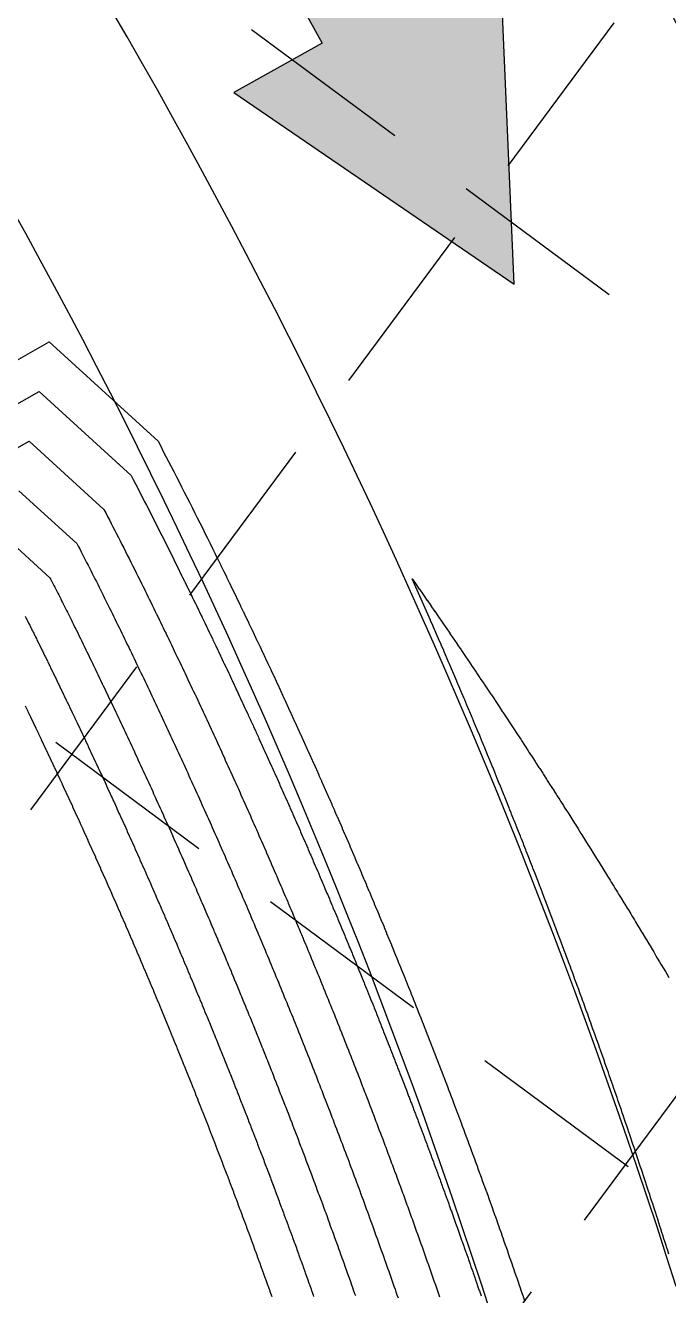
# Model space of a CAD drawing. Header units: feet. Extents: x 2260 to 6199, y 3666 to 7344.
# Drawn here: x 4975.1 to 5023.9, y 4192.9 to 4289.2 of the extents above; entities that cross this region are included whole.
import ezdxf

# ---------------------------------------------------------------- set-up
doc = ezdxf.new("R2010")
doc.units = ezdxf.units.FT
doc.header["$LTSCALE"] = 40
doc.header["$MEASUREMENT"] = 0
doc.linetypes.add('HIDDEN', pattern=[0.375, 0.25, -0.125])
doc.layers.get('0').update_dxf_attribs({"linetype": 'CONTINUOUS'})
for name, color, linetype in [('BOUNDARY-LINE', 1, 'CONTINUOUS'), ('CONTROL', 8, 'CONTINUOUS'), ('EOP-PROP', 4, 'CONTINUOUS'), ('GRID', 254, 'HIDDEN'), ('PC', 43, 'CONTINUOUS'), ('POND', 5, 'CONTINUOUS'), ('ST-ROW', 2, 'CONTINUOUS')]:
    doc.layers.add(name, color=color, linetype=linetype)

# ---------------------------------------------------------------- blocks, each defined once
blk = doc.blocks.new('arrow')
blk.add_lwpolyline([(-67.007, -25.358), (-59.327, -25.419), (-59.571, -56.138), (-51.891, -56.199), (-51.647, -25.48), (-43.968, -25.541), (-55.304, -2.411), (-67.007, -25.358)], close=True)
at = {"color": 254}
for points in [[(-43.968, -25.541), (-67.007, -25.358), (-55.304, -2.411), (-67.007, -25.358)], [(-59.571, -56.138), (-51.891, -56.199), (-59.327, -25.419), (-51.647, -25.48)]]:
    blk.add_solid(points, dxfattribs=at)

msp = doc.modelspace()

# ---------------------------------------------------------------- hatches: boundary and pattern name
at = {"layer": 'POND'}
h = msp.add_hatch(dxfattribs=at)
h.set_pattern_fill('ANSI31', color=256, scale=60, style=0)
edge = h.paths.add_edge_path()
edge.add_line((4863.353, 6262.326), (4832.613, 6283.584))
edge.add_line((4832.613, 6283.584), (4828.951, 6094.848))
edge.add_line((4828.951, 6094.848), (4828.265, 6021.936))
edge.add_line((4828.265, 6021.936), (4847.632, 5898.393))
edge.add_line((4847.632, 5898.393), (4848.09, 5787.699))
edge.add_line((4848.09, 5787.699), (4853.68, 5749.385))
edge.add_line((4853.68, 5749.385), (4869.801, 5688.769))
edge.add_line((4869.801, 5688.769), (4874.377, 5637.74))
edge.add_line((4874.377, 5637.74), (4884.838, 5598.232))
edge.add_line((4884.838, 5598.232), (4879.893, 5563.291))
edge.add_line((4879.893, 5563.291), (4875.071, 5535.802))
edge.add_line((4875.071, 5535.802), (4886.827, 5492.93))
edge.add_line((4886.827, 5492.93), (4883.048, 5458.457))
edge.add_line((4883.048, 5458.457), (4889.304, 5416.552))
edge.add_line((4889.304, 5416.552), (4906.429, 5313.795))
edge.add_line((4906.429, 5313.795), (4892.003, 5244.123))
edge.add_line((4892.003, 5244.123), (4898.159, 5209.036))
edge.add_line((4898.159, 5209.036), (4893.387, 5196.187))
edge.add_line((4893.387, 5196.187), (4908.411, 5098.29))
edge.add_line((4908.411, 5098.29), (4924.305, 5022.584))
edge.add_line((4924.305, 5022.584), (4923.267, 4983.396))
edge.add_line((4923.267, 4983.396), (4937.517, 4964.849))
edge.add_line((4937.517, 4964.849), (4969.271, 4921.35))
edge.add_line((4969.271, 4921.35), (4967.618, 4860.729))
edge.add_line((4967.618, 4860.729), (4960.155, 4836.434))
edge.add_line((4960.155, 4836.434), (4955.165, 4822.588))
edge.add_line((4955.165, 4822.588), (4971.989, 4795.467))
edge.add_line((4971.989, 4795.467), (4979.836, 4773.672))
edge.add_line((4979.836, 4773.672), (4989.694, 4738.399))
edge.add_line((4989.694, 4738.399), (4988.655, 4699.211))
edge.add_line((4988.655, 4699.211), (4985.504, 4689.558))
edge.add_line((4985.504, 4689.558), (4978.631, 4658.686))
edge.add_line((4978.631, 4658.686), (4976.821, 4640.048))
edge.add_line((4976.821, 4640.048), (4998.817, 4615.764))
edge.add_line((4998.817, 4615.764), (5014.409, 4588.232))
edge.add_line((5014.409, 4588.232), (5041.935, 4510.338))
edge.add_line((5041.935, 4510.338), (5037.43, 4487.518))
edge.add_line((5037.43, 4487.518), (5039.129, 4428.436))
edge.add_line((5039.129, 4428.436), (5050.174, 4396.851))
edge.add_line((5050.174, 4396.851), (5077.994, 4337.697))
edge.add_line((5077.994, 4337.697), (5172.268, 4069.55))
edge.add_line((5172.268, 4069.55), (5191.801, 4095.126))
edge.add_line((5191.801, 4095.126), (5125.439, 4396.171))
edge.add_line((5125.439, 4396.171), (5117.339, 4487.528))
edge.add_line((5117.339, 4487.528), (5073.413, 4643.969))
edge.add_line((5073.413, 4643.969), (5064.898, 4695.709))
edge.add_line((5064.898, 4695.709), (5032.387, 4796.886))
edge.add_line((5032.387, 4796.886), (5027.788, 4859.492))
edge.add_line((5027.788, 4859.492), (5015.99, 4975.615))
edge.add_line((5015.99, 4975.615), (4999.412, 5007.169))
edge.add_line((4999.412, 5007.169), (4995.839, 5066.284))
edge.add_line((4995.839, 5066.284), (4938.691, 5327.031))
edge.add_line((4938.691, 5327.031), (4957.398, 5595.005))
edge.add_line((4957.398, 5595.005), (4940.454, 5946.721))
edge.add_line((4940.454, 5946.721), (4931.046, 6032.46))
edge.add_line((4931.046, 6032.46), (4906.393, 6095.713))
edge.add_line((4906.393, 6095.713), (4865.821, 6172.045))
edge.add_line((4865.821, 6172.045), (4864.54, 6247.036))

# ---------------------------------------------------------------- linework, layer by layer
at = {"layer": 'BOUNDARY-LINE', "color": 7}
msp.add_arc((4565.366, 4048.387), 532.5, 21.23304, 33.99329, dxfattribs=at)
at = {"layer": 'EOP-PROP', "color": 7}
for radius, start in [(518.5, 20.23119), (481.5, 17.55174)]:
    msp.add_arc((4565.366, 4048.387), radius, start, 53.37652, dxfattribs=at)
at = {"layer": 'GRID', "linetype": 'HIDDEN', "ltscale": 1.35}
for p, q in [((2617.185, 6049.511), (5219.618, 4120.339)), ((2586.069, 6007.536), (5188.502, 4078.364)), ((5912.098, 5493.185), (4822.913, 4023.884)), ((5954.073, 5462.069), (4864.887, 3992.768))]:
    msp.add_line(p, q, dxfattribs=at)
at = {"layer": 'PC', "color": 43, "flags": 128}
for points, elevation in [([(4970.703, 4261.654), (4976.925, 4265.189), (4985.178, 4257.658), (4985.377, 4257.275), (4985.576, 4256.892), (4985.775, 4256.508), (4985.974, 4256.124), (4986.173, 4255.739), (4986.371, 4255.354), (4986.569, 4254.968), (4986.766, 4254.581), (4986.964, 4254.195), (4987.161, 4253.807), (4987.358, 4253.42), (4987.555, 4253.032), (4987.751, 4252.643), (4987.947, 4252.254), (4988.143, 4251.864), (4988.338, 4251.474), (4988.534, 4251.083), (4988.729, 4250.692), (4988.923, 4250.301), (4989.118, 4249.909), (4989.312, 4249.516), (4989.506, 4249.123), (4989.516, 4249.104), (4989.709, 4248.71), (4989.731, 4248.667), (4989.924, 4248.273), (4989.946, 4248.229), (4990.139, 4247.835), (4990.16, 4247.791), (4990.353, 4247.397), (4990.374, 4247.353), (4990.566, 4246.959), (4990.587, 4246.915), (4990.779, 4246.52), (4990.8, 4246.477), (4990.992, 4246.081), (4991.013, 4246.038), (4991.204, 4245.642), (4991.218, 4245.613), (4991.225, 4245.599), (4991.416, 4245.203), (4991.437, 4245.16), (4991.627, 4244.764), (4991.648, 4244.721), (4991.838, 4244.324), (4991.858, 4244.282), (4992.048, 4243.884), (4992.069, 4243.842), (4992.258, 4243.444), (4992.279, 4243.402), (4992.468, 4243.004), (4992.488, 4242.962), (4992.677, 4242.563), (4992.697, 4242.521), (4992.886, 4242.122), (4992.905, 4242.081), (4993.094, 4241.681), (4993.113, 4241.64), (4993.301, 4241.24), (4993.321, 4241.199), (4993.509, 4240.799), (4993.528, 4240.757), (4993.715, 4240.357), (4993.735, 4240.316), (4993.922, 4239.915), (4993.941, 4239.874), (4994.127, 4239.473), (4994.146, 4239.432), (4994.333, 4239.031), (4994.352, 4238.99), (4994.538, 4238.588), (4994.557, 4238.547), (4994.742, 4238.145), (4994.761, 4238.105), (4994.946, 4237.702), (4994.965, 4237.662), (4995.15, 4237.259), (4995.168, 4237.219), (4995.353, 4236.816), (4995.371, 4236.776), (4995.556, 4236.372), (4995.574, 4236.332), (4995.758, 4235.928), (4995.776, 4235.888), (4995.959, 4235.484), (4995.978, 4235.444), (4996.161, 4235.04), (4996.179, 4235), (4996.362, 4234.595), (4996.379, 4234.556), (4996.562, 4234.15), (4996.58, 4234.111), (4996.762, 4233.705), (4996.779, 4233.666), (4996.961, 4233.26), (4996.979, 4233.221), (4997.16, 4232.815), (4997.178, 4232.776), (4997.359, 4232.369), (4997.376, 4232.331), (4997.557, 4231.923), (4997.574, 4231.885), (4997.754, 4231.477), (4997.771, 4231.439), (4997.952, 4231.031), (4997.968, 4230.993), (4998.148, 4230.585), (4998.165, 4230.547), (4998.344, 4230.138), (4998.361, 4230.1), (4998.54, 4229.691), (4998.557, 4229.654), (4998.736, 4229.244), (4998.752, 4229.207), (4998.93, 4228.797), (4998.947, 4228.759), (4999.125, 4228.349), (4999.141, 4228.312), (4999.319, 4227.902), (4999.335, 4227.865), (4999.512, 4227.454), (4999.528, 4227.417), (4999.705, 4227.006), (4999.721, 4226.969), (4999.898, 4226.557), (4999.913, 4226.521), (5000.09, 4226.109), (5000.105, 4226.072), (5000.281, 4225.66), (5000.297, 4225.624), (5000.473, 4225.21), (5000.488, 4225.174), (5000.6, 4224.911), (5000.609, 4224.889), (5000.785, 4224.475), (5000.8, 4224.439), (5000.975, 4224.025), (5000.99, 4223.989), (5001.164, 4223.576), (5001.179, 4223.54), (5001.181, 4223.535), (5001.194, 4223.504), (5001.368, 4223.09), (5001.383, 4223.055), (5001.556, 4222.64), (5001.571, 4222.605), (5001.744, 4222.19), (5001.759, 4222.155), (5001.932, 4221.74), (5001.946, 4221.704), (5002.119, 4221.289), (5002.133, 4221.254), (5002.305, 4220.838), (5002.32, 4220.803), (5002.491, 4220.387), (5002.506, 4220.353), (5002.677, 4219.936), (5002.691, 4219.902), (5002.862, 4219.485), (5002.876, 4219.45), (5003.047, 4219.033), (5003.061, 4218.999), (5003.231, 4218.581), (5003.242, 4218.555), (5003.245, 4218.547), (5003.415, 4218.129), (5003.429, 4218.095), (5003.598, 4217.677), (5003.612, 4217.643), (5003.781, 4217.225), (5003.795, 4217.191), (5003.963, 4216.772), (5003.977, 4216.739), (5004.145, 4216.32), (5004.159, 4216.286), (5004.327, 4215.867), (5004.34, 4215.833), (5004.508, 4215.414), (5004.521, 4215.38), (5004.688, 4214.96), (5004.701, 4214.927), (5004.868, 4214.507), (5004.881, 4214.474), (5005.048, 4214.053), (5005.061, 4214.02), (5005.227, 4213.599), (5005.24, 4213.566), (5005.405, 4213.145), (5005.418, 4213.112), (5005.584, 4212.691), (5005.596, 4212.658), (5005.761, 4212.236), (5005.774, 4212.204), (5005.939, 4211.781), (5005.951, 4211.749), (5006.115, 4211.326), (5006.128, 4211.294), (5006.292, 4210.871), (5006.304, 4210.839), (5006.467, 4210.416), (5006.48, 4210.384), (5006.643, 4209.961), (5006.655, 4209.929), (5006.818, 4209.505), (5006.83, 4209.473), (5006.992, 4209.049), (5007.004, 4209.018), (5007.166, 4208.593), (5007.178, 4208.562), (5007.339, 4208.137), (5007.351, 4208.106), (5007.512, 4207.68), (5007.524, 4207.649), (5007.685, 4207.224), (5007.696, 4207.193), (5007.857, 4206.767), (5007.868, 4206.736), (5008.028, 4206.31), (5008.04, 4206.279), (5008.199, 4205.853), (5008.211, 4205.822), (5008.37, 4205.396), (5008.381, 4205.365), (5008.54, 4204.938), (5008.551, 4204.908), (5008.71, 4204.48), (5008.721, 4204.45), (5008.879, 4204.023), (5008.89, 4203.992), (5009.048, 4203.564), (5009.059, 4203.535), (5009.216, 4203.106), (5009.227, 4203.076), (5009.384, 4202.648), (5009.395, 4202.618), (5009.551, 4202.189), (5009.562, 4202.16), (5009.718, 4201.73), (5009.729, 4201.701), (5009.884, 4201.271), (5009.895, 4201.242), (5010.05, 4200.812), (5010.061, 4200.783), (5010.216, 4200.353), (5010.226, 4200.324), (5010.381, 4199.893), (5010.391, 4199.864), (5010.545, 4199.434), (5010.555, 4199.405), (5010.709, 4198.974), (5010.719, 4198.945), (5010.873, 4198.514), (5010.883, 4198.485), (5011.036, 4198.054), (5011.046, 4198.025), (5011.198, 4197.593), (5011.208, 4197.565), (5011.36, 4197.133), (5011.37, 4197.104), (5011.522, 4196.672), (5011.532, 4196.644), (5011.683, 4196.211), (5011.693, 4196.183), (5011.702, 4196.155), (5011.853, 4195.722), (5011.863, 4195.694), (5012.013, 4195.261), (5012.023, 4195.233), (5012.173, 4194.8), (5012.183, 4194.772), (5012.332, 4194.338), (5012.342, 4194.311), (5012.491, 4193.876), (5012.5, 4193.849), (5012.649, 4193.415), (5012.658, 4193.387), (5012.807, 4192.953), (5012.816, 4192.926), (5012.964, 4192.49)], 544), ([(4963.426, 4254.195), (4976.16, 4261.43), (4983.127, 4255.072), (4983.295, 4254.749), (4983.464, 4254.425), (4983.632, 4254.101), (4983.799, 4253.777), (4983.967, 4253.452), (4984.134, 4253.127), (4984.301, 4252.801), (4984.468, 4252.475), (4984.635, 4252.148), (4984.801, 4251.821), (4984.967, 4251.494), (4985.133, 4251.166), (4985.299, 4250.838), (4985.465, 4250.51), (4985.63, 4250.181), (4985.795, 4249.852), (4985.96, 4249.522), (4986.125, 4249.192), (4986.289, 4248.861), (4986.453, 4248.53), (4986.617, 4248.199), (4986.781, 4247.867), (4986.803, 4247.822), (4986.967, 4247.49), (4987.017, 4247.388), (4987.18, 4247.055), (4987.231, 4246.953), (4987.394, 4246.62), (4987.444, 4246.518), (4987.606, 4246.185), (4987.656, 4246.083), (4987.819, 4245.749), (4987.868, 4245.648), (4988.03, 4245.314), (4988.08, 4245.212), (4988.242, 4244.878), (4988.291, 4244.776), (4988.453, 4244.442), (4988.487, 4244.372), (4988.502, 4244.34), (4988.663, 4244.005), (4988.712, 4243.904), (4988.873, 4243.569), (4988.922, 4243.468), (4989.083, 4243.132), (4989.132, 4243.031), (4989.292, 4242.695), (4989.341, 4242.594), (4989.501, 4242.258), (4989.549, 4242.157), (4989.709, 4241.82), (4989.757, 4241.719), (4989.917, 4241.382), (4989.965, 4241.282), (4990.124, 4240.944), (4990.172, 4240.844), (4990.331, 4240.506), (4990.379, 4240.406), (4990.538, 4240.068), (4990.585, 4239.968), (4990.744, 4239.629), (4990.791, 4239.529), (4990.949, 4239.191), (4990.996, 4239.091), (4991.154, 4238.751), (4991.201, 4238.652), (4991.359, 4238.312), (4991.406, 4238.213), (4991.563, 4237.873), (4991.61, 4237.773), (4991.767, 4237.433), (4991.813, 4237.334), (4991.97, 4236.993), (4992.016, 4236.894), (4992.173, 4236.553), (4992.219, 4236.454), (4992.375, 4236.113), (4992.421, 4236.014), (4992.577, 4235.672), (4992.623, 4235.573), (4992.779, 4235.231), (4992.824, 4235.133), (4992.98, 4234.79), (4993.025, 4234.692), (4993.18, 4234.349), (4993.225, 4234.251), (4993.381, 4233.908), (4993.425, 4233.809), (4993.58, 4233.466), (4993.625, 4233.368), (4993.779, 4233.024), (4993.824, 4232.926), (4993.978, 4232.582), (4994.022, 4232.484), (4994.176, 4232.14), (4994.22, 4232.042), (4994.374, 4231.697), (4994.418, 4231.599), (4994.572, 4231.254), (4994.615, 4231.157), (4994.769, 4230.812), (4994.812, 4230.714), (4994.965, 4230.368), (4995.008, 4230.271), (4995.161, 4229.925), (4995.204, 4229.828), (4995.357, 4229.481), (4995.399, 4229.384), (4995.552, 4229.038), (4995.594, 4228.941), (4995.746, 4228.594), (4995.789, 4228.497), (4995.94, 4228.15), (4995.983, 4228.053), (4996.134, 4227.705), (4996.176, 4227.609), (4996.327, 4227.261), (4996.369, 4227.164), (4996.52, 4226.816), (4996.562, 4226.719), (4996.712, 4226.371), (4996.754, 4226.275), (4996.904, 4225.925), (4996.946, 4225.829), (4997.096, 4225.48), (4997.137, 4225.384), (4997.287, 4225.034), (4997.328, 4224.939), (4997.477, 4224.589), (4997.518, 4224.493), (4997.667, 4224.142), (4997.709, 4224.045), (4997.803, 4223.823), (4997.829, 4223.763), (4997.978, 4223.411), (4998.018, 4223.316), (4998.166, 4222.964), (4998.207, 4222.869), (4998.355, 4222.518), (4998.395, 4222.423), (4998.4, 4222.41), (4998.435, 4222.328), (4998.583, 4221.976), (4998.622, 4221.881), (4998.77, 4221.529), (4998.81, 4221.434), (4998.957, 4221.081), (4998.996, 4220.987), (4999.143, 4220.634), (4999.182, 4220.539), (4999.329, 4220.186), (4999.368, 4220.092), (4999.514, 4219.738), (4999.553, 4219.644), (4999.699, 4219.29), (4999.738, 4219.196), (4999.884, 4218.842), (4999.922, 4218.748), (5000.068, 4218.394), (5000.106, 4218.3), (5000.251, 4217.945), (5000.29, 4217.851), (5000.434, 4217.496), (5000.464, 4217.424), (5000.473, 4217.402), (5000.617, 4217.047), (5000.655, 4216.953), (5000.799, 4216.598), (5000.837, 4216.504), (5000.981, 4216.148), (5001.019, 4216.055), (5001.162, 4215.699), (5001.2, 4215.605), (5001.343, 4215.249), (5001.38, 4215.155), (5001.523, 4214.799), (5001.561, 4214.705), (5001.703, 4214.348), (5001.74, 4214.255), (5001.883, 4213.898), (5001.92, 4213.805), (5002.061, 4213.447), (5002.098, 4213.354), (5002.24, 4212.997), (5002.277, 4212.903), (5002.418, 4212.546), (5002.455, 4212.453), (5002.595, 4212.094), (5002.632, 4212.001), (5002.772, 4211.643), (5002.809, 4211.55), (5002.949, 4211.191), (5002.985, 4211.099), (5003.125, 4210.74), (5003.161, 4210.647), (5003.301, 4210.288), (5003.337, 4210.195), (5003.476, 4209.835), (5003.512, 4209.743), (5003.651, 4209.383), (5003.686, 4209.291), (5003.825, 4208.931), (5003.861, 4208.838), (5003.999, 4208.478), (5004.034, 4208.386), (5004.172, 4208.025), (5004.207, 4207.933), (5004.345, 4207.572), (5004.38, 4207.48), (5004.517, 4207.119), (5004.552, 4207.026), (5004.689, 4206.665), (5004.724, 4206.573), (5004.861, 4206.211), (5004.895, 4206.119), (5005.032, 4205.758), (5005.066, 4205.666), (5005.202, 4205.304), (5005.237, 4205.212), (5005.372, 4204.849), (5005.407, 4204.758), (5005.542, 4204.395), (5005.576, 4204.303), (5005.711, 4203.94), (5005.745, 4203.849), (5005.88, 4203.486), (5005.914, 4203.394), (5006.048, 4203.031), (5006.082, 4202.939), (5006.216, 4202.576), (5006.249, 4202.484), (5006.383, 4202.12), (5006.416, 4202.029), (5006.55, 4201.665), (5006.583, 4201.574), (5006.716, 4201.209), (5006.749, 4201.118), (5006.882, 4200.753), (5006.915, 4200.662), (5007.047, 4200.297), (5007.08, 4200.206), (5007.212, 4199.841), (5007.245, 4199.75), (5007.376, 4199.385), (5007.409, 4199.294), (5007.54, 4198.928), (5007.573, 4198.837), (5007.704, 4198.471), (5007.736, 4198.381), (5007.867, 4198.014), (5007.899, 4197.924), (5008.029, 4197.557), (5008.061, 4197.467), (5008.191, 4197.1), (5008.223, 4197.01), (5008.353, 4196.642), (5008.385, 4196.552), (5008.514, 4196.185), (5008.546, 4196.095), (5008.675, 4195.727), (5008.706, 4195.637), (5008.835, 4195.269), (5008.866, 4195.179), (5008.897, 4195.089), (5009.026, 4194.721), (5009.057, 4194.631), (5009.185, 4194.263), (5009.216, 4194.173), (5009.343, 4193.804), (5009.374, 4193.714), (5009.502, 4193.346), (5009.532, 4193.255), (5009.659, 4192.887)], 543), ([(4965.012, 4251.771), (4975.396, 4257.67), (4981.076, 4252.486), (4981.214, 4252.223), (4981.351, 4251.959), (4981.488, 4251.694), (4981.625, 4251.43), (4981.761, 4251.165), (4981.898, 4250.9), (4982.034, 4250.634), (4982.17, 4250.368), (4982.306, 4250.102), (4982.442, 4249.835), (4982.577, 4249.569), (4982.712, 4249.301), (4982.848, 4249.034), (4982.983, 4248.766), (4983.117, 4248.498), (4983.252, 4248.229), (4983.386, 4247.96), (4983.521, 4247.691), (4983.655, 4247.422), (4983.789, 4247.152), (4983.922, 4246.882), (4984.056, 4246.611), (4984.091, 4246.54), (4984.224, 4246.269), (4984.303, 4246.109), (4984.437, 4245.837), (4984.516, 4245.677), (4984.649, 4245.405), (4984.727, 4245.245), (4984.86, 4244.973), (4984.939, 4244.812), (4985.071, 4244.54), (4985.149, 4244.38), (4985.282, 4244.107), (4985.36, 4243.947), (4985.492, 4243.674), (4985.57, 4243.514), (4985.702, 4243.241), (4985.755, 4243.131), (4985.779, 4243.081), (4985.911, 4242.808), (4985.988, 4242.648), (4986.12, 4242.374), (4986.197, 4242.214), (4986.328, 4241.94), (4986.405, 4241.78), (4986.536, 4241.506), (4986.612, 4241.346), (4986.743, 4241.071), (4986.82, 4240.912), (4986.951, 4240.637), (4987.026, 4240.477), (4987.157, 4240.202), (4987.233, 4240.042), (4987.363, 4239.767), (4987.439, 4239.607), (4987.569, 4239.331), (4987.644, 4239.172), (4987.774, 4238.896), (4987.849, 4238.737), (4987.979, 4238.46), (4988.054, 4238.301), (4988.183, 4238.024), (4988.258, 4237.865), (4988.387, 4237.588), (4988.461, 4237.429), (4988.591, 4237.152), (4988.665, 4236.993), (4988.794, 4236.715), (4988.867, 4236.557), (4988.996, 4236.278), (4989.07, 4236.12), (4989.198, 4235.841), (4989.271, 4235.683), (4989.4, 4235.404), (4989.473, 4235.246), (4989.601, 4234.966), (4989.674, 4234.808), (4989.802, 4234.529), (4989.874, 4234.371), (4990.002, 4234.091), (4990.074, 4233.933), (4990.202, 4233.652), (4990.274, 4233.495), (4990.401, 4233.214), (4990.473, 4233.057), (4990.6, 4232.776), (4990.672, 4232.618), (4990.799, 4232.337), (4990.87, 4232.18), (4990.997, 4231.898), (4991.068, 4231.741), (4991.194, 4231.459), (4991.265, 4231.302), (4991.392, 4231.019), (4991.462, 4230.862), (4991.588, 4230.58), (4991.658, 4230.423), (4991.784, 4230.14), (4991.854, 4229.983), (4991.98, 4229.7), (4992.05, 4229.543), (4992.176, 4229.259), (4992.245, 4229.103), (4992.37, 4228.819), (4992.44, 4228.663), (4992.565, 4228.378), (4992.634, 4228.222), (4992.759, 4227.937), (4992.827, 4227.781), (4992.952, 4227.496), (4993.021, 4227.34), (4993.145, 4227.055), (4993.213, 4226.899), (4993.338, 4226.613), (4993.406, 4226.458), (4993.53, 4226.172), (4993.598, 4226.016), (4993.722, 4225.73), (4993.789, 4225.574), (4993.913, 4225.288), (4993.98, 4225.132), (4994.104, 4224.845), (4994.171, 4224.69), (4994.294, 4224.403), (4994.361, 4224.248), (4994.484, 4223.96), (4994.55, 4223.805), (4994.673, 4223.517), (4994.739, 4223.362), (4994.862, 4223.073), (4994.929, 4222.917), (4995.007, 4222.734), (4995.048, 4222.637), (4995.17, 4222.348), (4995.236, 4222.193), (4995.358, 4221.904), (4995.424, 4221.749), (4995.546, 4221.46), (4995.611, 4221.305), (4995.619, 4221.285), (4995.676, 4221.151), (4995.797, 4220.861), (4995.862, 4220.707), (4995.983, 4220.417), (4996.048, 4220.263), (4996.169, 4219.973), (4996.233, 4219.819), (4996.354, 4219.528), (4996.418, 4219.374), (4996.539, 4219.083), (4996.603, 4218.93), (4996.723, 4218.638), (4996.787, 4218.485), (4996.907, 4218.193), (4996.97, 4218.04), (4997.09, 4217.748), (4997.154, 4217.594), (4997.273, 4217.302), (4997.336, 4217.149), (4997.456, 4216.857), (4997.518, 4216.703), (4997.638, 4216.411), (4997.686, 4216.293), (4997.7, 4216.257), (4997.819, 4215.964), (4997.881, 4215.811), (4998, 4215.518), (4998.062, 4215.365), (4998.181, 4215.072), (4998.243, 4214.918), (4998.361, 4214.625), (4998.423, 4214.471), (4998.541, 4214.178), (4998.602, 4214.025), (4998.72, 4213.731), (4998.781, 4213.577), (4998.899, 4213.283), (4998.96, 4213.13), (4999.077, 4212.836), (4999.138, 4212.683), (4999.255, 4212.388), (4999.315, 4212.235), (4999.432, 4211.94), (4999.493, 4211.787), (4999.609, 4211.492), (4999.669, 4211.339), (4999.785, 4211.044), (4999.846, 4210.891), (4999.961, 4210.595), (5000.021, 4210.442), (5000.137, 4210.147), (5000.197, 4209.994), (5000.312, 4209.698), (5000.371, 4209.545), (5000.486, 4209.249), (5000.546, 4209.096), (5000.661, 4208.8), (5000.72, 4208.647), (5000.834, 4208.35), (5000.893, 4208.197), (5001.007, 4207.901), (5001.066, 4207.748), (5001.18, 4207.451), (5001.239, 4207.298), (5001.352, 4207.001), (5001.411, 4206.848), (5001.524, 4206.551), (5001.582, 4206.398), (5001.696, 4206.1), (5001.754, 4205.947), (5001.866, 4205.65), (5001.924, 4205.497), (5002.037, 4205.199), (5002.094, 4205.046), (5002.207, 4204.748), (5002.264, 4204.595), (5002.376, 4204.297), (5002.434, 4204.144), (5002.545, 4203.846), (5002.602, 4203.693), (5002.714, 4203.394), (5002.771, 4203.241), (5002.882, 4202.943), (5002.939, 4202.79), (5003.049, 4202.491), (5003.106, 4202.338), (5003.217, 4202.039), (5003.273, 4201.886), (5003.383, 4201.587), (5003.439, 4201.434), (5003.549, 4201.134), (5003.605, 4200.982), (5003.715, 4200.682), (5003.771, 4200.529), (5003.88, 4200.229), (5003.936, 4200.076), (5004.045, 4199.776), (5004.101, 4199.623), (5004.21, 4199.323), (5004.265, 4199.17), (5004.373, 4198.87), (5004.428, 4198.717), (5004.537, 4198.416), (5004.592, 4198.264), (5004.7, 4197.963), (5004.754, 4197.81), (5004.862, 4197.509), (5004.917, 4197.356), (5005.024, 4197.055), (5005.078, 4196.902), (5005.186, 4196.601), (5005.24, 4196.448), (5005.347, 4196.146), (5005.401, 4195.994), (5005.507, 4195.692), (5005.561, 4195.54), (5005.667, 4195.237), (5005.721, 4195.085), (5005.827, 4194.782), (5005.88, 4194.63), (5005.986, 4194.327), (5006.039, 4194.175), (5006.093, 4194.023), (5006.198, 4193.72), (5006.251, 4193.567), (5006.356, 4193.264), (5006.409, 4193.112), (5006.514, 4192.809)], 542), ([(4974.631, 4253.91), (4979.026, 4249.9), (4979.132, 4249.696), (4979.238, 4249.492), (4979.344, 4249.288), (4979.45, 4249.083), (4979.555, 4248.878), (4979.661, 4248.673), (4979.766, 4248.467), (4979.872, 4248.262), (4979.977, 4248.056), (4980.082, 4247.85), (4980.187, 4247.643), (4980.291, 4247.436), (4980.396, 4247.229), (4980.5, 4247.022), (4980.605, 4246.815), (4980.709, 4246.607), (4980.813, 4246.399), (4980.917, 4246.191), (4981.02, 4245.982), (4981.124, 4245.773), (4981.227, 4245.564), (4981.331, 4245.355), (4981.378, 4245.258), (4981.482, 4245.049), (4981.59, 4244.83), (4981.693, 4244.62), (4981.801, 4244.401), (4981.903, 4244.19), (4982.011, 4243.971), (4982.114, 4243.761), (4982.221, 4243.542), (4982.324, 4243.331), (4982.43, 4243.112), (4982.533, 4242.901), (4982.639, 4242.682), (4982.742, 4242.471), (4982.848, 4242.252), (4982.95, 4242.04), (4983.023, 4241.889), (4983.056, 4241.822), (4983.158, 4241.61), (4983.264, 4241.391), (4983.366, 4241.179), (4983.471, 4240.96), (4983.573, 4240.748), (4983.678, 4240.529), (4983.78, 4240.316), (4983.884, 4240.098), (4983.986, 4239.885), (4984.09, 4239.667), (4984.192, 4239.453), (4984.296, 4239.235), (4984.397, 4239.021), (4984.501, 4238.803), (4984.602, 4238.589), (4984.705, 4238.371), (4984.807, 4238.156), (4984.91, 4237.939), (4985.011, 4237.724), (4985.113, 4237.506), (4985.214, 4237.291), (4985.317, 4237.073), (4985.417, 4236.858), (4985.519, 4236.64), (4985.62, 4236.424), (4985.722, 4236.207), (4985.822, 4235.991), (4985.924, 4235.774), (4986.024, 4235.557), (4986.125, 4235.34), (4986.225, 4235.123), (4986.326, 4234.906), (4986.426, 4234.689), (4986.527, 4234.472), (4986.627, 4234.254), (4986.727, 4234.038), (4986.827, 4233.82), (4986.927, 4233.603), (4987.026, 4233.385), (4987.126, 4233.168), (4987.226, 4232.95), (4987.325, 4232.733), (4987.424, 4232.515), (4987.523, 4232.298), (4987.622, 4232.079), (4987.721, 4231.863), (4987.82, 4231.644), (4987.918, 4231.427), (4988.017, 4231.208), (4988.115, 4230.991), (4988.214, 4230.771), (4988.312, 4230.555), (4988.411, 4230.335), (4988.508, 4230.119), (4988.607, 4229.899), (4988.704, 4229.683), (4988.802, 4229.462), (4988.899, 4229.246), (4988.997, 4229.025), (4989.094, 4228.809), (4989.192, 4228.588), (4989.288, 4228.372), (4989.386, 4228.15), (4989.482, 4227.935), (4989.58, 4227.713), (4989.675, 4227.497), (4989.773, 4227.275), (4989.868, 4227.06), (4989.966, 4226.837), (4990.06, 4226.622), (4990.158, 4226.399), (4990.253, 4226.184), (4990.35, 4225.96), (4990.444, 4225.745), (4990.542, 4225.522), (4990.635, 4225.307), (4990.733, 4225.083), (4990.826, 4224.868), (4990.923, 4224.644), (4991.016, 4224.429), (4991.113, 4224.205), (4991.206, 4223.99), (4991.303, 4223.765), (4991.395, 4223.551), (4991.492, 4223.326), (4991.584, 4223.111), (4991.681, 4222.886), (4991.773, 4222.671), (4991.869, 4222.446), (4991.961, 4222.232), (4992.057, 4222.005), (4992.149, 4221.789), (4992.21, 4221.645), (4992.267, 4221.511), (4992.363, 4221.284), (4992.454, 4221.07), (4992.55, 4220.843), (4992.641, 4220.629), (4992.736, 4220.402), (4992.827, 4220.188), (4992.839, 4220.159), (4992.916, 4219.975), (4993.012, 4219.747), (4993.102, 4219.534), (4993.197, 4219.306), (4993.286, 4219.092), (4993.381, 4218.864), (4993.47, 4218.651), (4993.565, 4218.423), (4993.654, 4218.209), (4993.749, 4217.981), (4993.837, 4217.767), (4993.932, 4217.539), (4994.02, 4217.325), (4994.115, 4217.096), (4994.203, 4216.883), (4994.297, 4216.654), (4994.385, 4216.441), (4994.479, 4216.211), (4994.566, 4215.998), (4994.66, 4215.768), (4994.747, 4215.555), (4994.841, 4215.325), (4994.908, 4215.161), (4994.928, 4215.112), (4995.021, 4214.882), (4995.108, 4214.669), (4995.201, 4214.439), (4995.288, 4214.225), (4995.381, 4213.995), (4995.467, 4213.782), (4995.56, 4213.551), (4995.646, 4213.338), (4995.738, 4213.107), (4995.824, 4212.894), (4995.916, 4212.663), (4996.002, 4212.45), (4996.094, 4212.218), (4996.179, 4212.005), (4996.271, 4211.774), (4996.356, 4211.56), (4996.448, 4211.329), (4996.532, 4211.116), (4996.624, 4210.884), (4996.708, 4210.671), (4996.8, 4210.439), (4996.884, 4210.225), (4996.975, 4209.993), (4997.059, 4209.78), (4997.15, 4209.548), (4997.234, 4209.334), (4997.325, 4209.102), (4997.408, 4208.889), (4997.499, 4208.656), (4997.582, 4208.443), (4997.672, 4208.21), (4997.755, 4207.996), (4997.845, 4207.764), (4997.928, 4207.55), (4998.018, 4207.317), (4998.1, 4207.104), (4998.19, 4206.871), (4998.272, 4206.657), (4998.361, 4206.424), (4998.443, 4206.21), (4998.533, 4205.977), (4998.614, 4205.763), (4998.703, 4205.529), (4998.785, 4205.316), (4998.874, 4205.082), (4998.955, 4204.868), (4999.043, 4204.634), (4999.124, 4204.421), (4999.213, 4204.187), (4999.293, 4203.973), (4999.382, 4203.739), (4999.462, 4203.525), (4999.55, 4203.29), (4999.63, 4203.077), (4999.718, 4202.842), (4999.798, 4202.628), (4999.886, 4202.394), (4999.965, 4202.18), (5000.053, 4201.945), (5000.132, 4201.731), (5000.219, 4201.496), (5000.298, 4201.282), (5000.385, 4201.047), (5000.464, 4200.833), (5000.551, 4200.598), (5000.63, 4200.384), (5000.716, 4200.148), (5000.795, 4199.934), (5000.881, 4199.699), (5000.959, 4199.485), (5001.045, 4199.249), (5001.123, 4199.035), (5001.209, 4198.799), (5001.287, 4198.585), (5001.372, 4198.349), (5001.45, 4198.135), (5001.535, 4197.898), (5001.612, 4197.684), (5001.697, 4197.448), (5001.774, 4197.234), (5001.859, 4196.997), (5001.936, 4196.783), (5002.021, 4196.546), (5002.097, 4196.332), (5002.182, 4196.095), (5002.258, 4195.881), (5002.342, 4195.644), (5002.418, 4195.43), (5002.502, 4195.193), (5002.578, 4194.978), (5002.662, 4194.741), (5002.738, 4194.527), (5002.821, 4194.29), (5002.896, 4194.075), (5002.98, 4193.838), (5003.055, 4193.623), (5003.138, 4193.386), (5003.213, 4193.171), (5003.288, 4192.956), (5003.37, 4192.719)], 541), ([(4973.866, 4250.151), (4976.975, 4247.314), (4977.05, 4247.17), (4977.125, 4247.025), (4977.2, 4246.881), (4977.275, 4246.736), (4977.35, 4246.591), (4977.424, 4246.446), (4977.499, 4246.301), (4977.573, 4246.155), (4977.648, 4246.009), (4977.722, 4245.864), (4977.796, 4245.717), (4977.87, 4245.571), (4977.944, 4245.425), (4978.018, 4245.278), (4978.092, 4245.131), (4978.166, 4244.985), (4978.239, 4244.837), (4978.313, 4244.69), (4978.386, 4244.543), (4978.459, 4244.395), (4978.532, 4244.247), (4978.605, 4244.099), (4978.666, 4243.977), (4978.739, 4243.828), (4978.876, 4243.551), (4978.949, 4243.402), (4979.086, 4243.124), (4979.158, 4242.976), (4979.295, 4242.698), (4979.367, 4242.549), (4979.503, 4242.271), (4979.576, 4242.122), (4979.711, 4241.844), (4979.784, 4241.695), (4979.919, 4241.417), (4979.992, 4241.267), (4980.126, 4240.99), (4980.199, 4240.84), (4980.291, 4240.648), (4980.333, 4240.563), (4980.406, 4240.412), (4980.54, 4240.135), (4980.612, 4239.984), (4980.746, 4239.707), (4980.818, 4239.556), (4980.951, 4239.279), (4981.024, 4239.127), (4981.156, 4238.85), (4981.229, 4238.698), (4981.361, 4238.422), (4981.433, 4238.269), (4981.565, 4237.993), (4981.637, 4237.84), (4981.769, 4237.564), (4981.841, 4237.411), (4981.972, 4237.134), (4982.044, 4236.981), (4982.175, 4236.705), (4982.247, 4236.551), (4982.377, 4236.275), (4982.449, 4236.121), (4982.579, 4235.845), (4982.651, 4235.691), (4982.781, 4235.415), (4982.853, 4235.261), (4982.982, 4234.985), (4983.054, 4234.83), (4983.183, 4234.554), (4983.255, 4234.399), (4983.383, 4234.123), (4983.455, 4233.968), (4983.583, 4233.692), (4983.654, 4233.537), (4983.782, 4233.261), (4983.854, 4233.105), (4983.981, 4232.829), (4984.053, 4232.673), (4984.179, 4232.398), (4984.251, 4232.241), (4984.377, 4231.966), (4984.449, 4231.809), (4984.575, 4231.534), (4984.646, 4231.377), (4984.772, 4231.101), (4984.843, 4230.944), (4984.969, 4230.669), (4985.04, 4230.511), (4985.165, 4230.236), (4985.236, 4230.078), (4985.361, 4229.803), (4985.432, 4229.645), (4985.556, 4229.37), (4985.627, 4229.212), (4985.751, 4228.937), (4985.822, 4228.778), (4985.945, 4228.503), (4986.016, 4228.344), (4986.139, 4228.069), (4986.21, 4227.91), (4986.333, 4227.635), (4986.404, 4227.476), (4986.526, 4227.201), (4986.597, 4227.041), (4986.718, 4226.767), (4986.789, 4226.607), (4986.911, 4226.332), (4986.981, 4226.172), (4987.102, 4225.897), (4987.173, 4225.737), (4987.294, 4225.462), (4987.364, 4225.301), (4987.484, 4225.027), (4987.555, 4224.866), (4987.675, 4224.592), (4987.745, 4224.43), (4987.865, 4224.156), (4987.935, 4223.994), (4988.054, 4223.72), (4988.125, 4223.558), (4988.243, 4223.284), (4988.313, 4223.122), (4988.432, 4222.848), (4988.502, 4222.685), (4988.62, 4222.411), (4988.69, 4222.248), (4988.808, 4221.975), (4988.878, 4221.811), (4988.995, 4221.538), (4989.065, 4221.374), (4989.182, 4221.101), (4989.252, 4220.937), (4989.369, 4220.66), (4989.414, 4220.556), (4989.487, 4220.385), (4989.556, 4220.22), (4989.672, 4219.947), (4989.742, 4219.782), (4989.858, 4219.509), (4989.927, 4219.344), (4990.042, 4219.071), (4990.058, 4219.034), (4990.157, 4218.798), (4990.227, 4218.633), (4990.341, 4218.36), (4990.41, 4218.194), (4990.524, 4217.921), (4990.594, 4217.756), (4990.708, 4217.483), (4990.777, 4217.317), (4990.89, 4217.044), (4990.959, 4216.878), (4991.072, 4216.605), (4991.141, 4216.439), (4991.254, 4216.166), (4991.323, 4215.999), (4991.435, 4215.727), (4991.504, 4215.56), (4991.616, 4215.287), (4991.684, 4215.12), (4991.796, 4214.847), (4991.864, 4214.68), (4991.976, 4214.407), (4992.044, 4214.24), (4992.129, 4214.03), (4992.155, 4213.967), (4992.223, 4213.799), (4992.334, 4213.527), (4992.402, 4213.359), (4992.513, 4213.086), (4992.581, 4212.918), (4992.691, 4212.645), (4992.758, 4212.477), (4992.868, 4212.204), (4992.936, 4212.036), (4993.046, 4211.763), (4993.113, 4211.595), (4993.222, 4211.322), (4993.289, 4211.153), (4993.398, 4210.88), (4993.465, 4210.712), (4993.574, 4210.438), (4993.641, 4210.27), (4993.75, 4209.996), (4993.816, 4209.828), (4993.924, 4209.554), (4993.991, 4209.385), (4994.099, 4209.112), (4994.165, 4208.943), (4994.273, 4208.669), (4994.339, 4208.5), (4994.446, 4208.227), (4994.512, 4208.057), (4994.619, 4207.784), (4994.685, 4207.614), (4994.792, 4207.341), (4994.858, 4207.171), (4994.964, 4206.897), (4995.03, 4206.728), (4995.136, 4206.454), (4995.201, 4206.284), (4995.307, 4206.01), (4995.372, 4205.841), (4995.478, 4205.566), (4995.543, 4205.397), (4995.648, 4205.122), (4995.713, 4204.952), (4995.818, 4204.678), (4995.883, 4204.508), (4995.987, 4204.234), (4996.052, 4204.064), (4996.156, 4203.789), (4996.22, 4203.619), (4996.324, 4203.344), (4996.389, 4203.174), (4996.492, 4202.899), (4996.557, 4202.729), (4996.66, 4202.454), (4996.724, 4202.284), (4996.827, 4202.009), (4996.891, 4201.838), (4996.994, 4201.563), (4997.057, 4201.393), (4997.16, 4201.118), (4997.223, 4200.947), (4997.326, 4200.672), (4997.389, 4200.501), (4997.491, 4200.226), (4997.554, 4200.055), (4997.656, 4199.78), (4997.719, 4199.609), (4997.82, 4199.333), (4997.883, 4199.162), (4997.984, 4198.887), (4998.046, 4198.716), (4998.147, 4198.44), (4998.21, 4198.269), (4998.31, 4197.993), (4998.372, 4197.822), (4998.473, 4197.546), (4998.535, 4197.374), (4998.635, 4197.099), (4998.697, 4196.927), (4998.796, 4196.651), (4998.858, 4196.48), (4998.957, 4196.204), (4999.019, 4196.032), (4999.118, 4195.756), (4999.179, 4195.584), (4999.278, 4195.308), (4999.339, 4195.136), (4999.438, 4194.86), (4999.499, 4194.688), (4999.597, 4194.411), (4999.658, 4194.239), (4999.756, 4193.963), (4999.817, 4193.791), (4999.914, 4193.514), (4999.975, 4193.342), (5000.072, 4193.065), (5000.132, 4192.893)], 540), ([(5023.895, 4196.039), (5023.809, 4196.309), (5023.744, 4196.516), (5023.659, 4196.783), (5023.592, 4196.993), (5023.525, 4197.205), (5023.44, 4197.469), (5023.371, 4197.684), (5023.287, 4197.946), (5023.218, 4198.162), (5023.134, 4198.422), (5023.052, 4198.679), (5022.981, 4198.898), (5022.898, 4199.152), (5022.827, 4199.374), (5022.754, 4199.598), (5022.672, 4199.85), (5022.591, 4200.099), (5022.517, 4200.325), (5022.442, 4200.554), (5022.362, 4200.801), (5022.286, 4201.032), (5022.205, 4201.276), (5022.129, 4201.51), (5022.049, 4201.751), (5021.971, 4201.987), (5021.892, 4202.226), (5021.813, 4202.465), (5021.734, 4202.701), (5021.654, 4202.942), (5021.576, 4203.176), (5021.495, 4203.419), (5021.418, 4203.65), (5021.336, 4203.896), (5021.259, 4204.125), (5021.175, 4204.372), (5021.099, 4204.599), (5021.015, 4204.849), (5020.939, 4205.073), (5020.864, 4205.294), (5020.779, 4205.547), (5020.704, 4205.765), (5020.618, 4206.02), (5020.544, 4206.237), (5020.456, 4206.494), (5020.367, 4206.753), (5020.294, 4206.967), (5020.204, 4207.229), (5020.132, 4207.44), (5020.041, 4207.705), (5019.969, 4207.913), (5019.898, 4208.12), (5019.805, 4208.386), (5019.735, 4208.59), (5019.641, 4208.859), (5019.571, 4209.06), (5019.477, 4209.331), (5019.381, 4209.605), (5019.312, 4209.804), (5019.243, 4210), (5019.147, 4210.276), (5019.079, 4210.47), (5018.981, 4210.748), (5018.882, 4211.029), (5018.814, 4211.22), (5018.714, 4211.503), (5018.648, 4211.691), (5018.581, 4211.878), (5018.48, 4212.163), (5018.415, 4212.347), (5018.312, 4212.634), (5018.208, 4212.925), (5018.144, 4213.105), (5018.039, 4213.398), (5017.975, 4213.576), (5017.912, 4213.752), (5017.806, 4214.047), (5017.743, 4214.221), (5017.636, 4214.518), (5017.527, 4214.818), (5017.466, 4214.988), (5017.356, 4215.29), (5017.295, 4215.458), (5017.184, 4215.763), (5017.123, 4215.929), (5017.064, 4216.092), (5016.952, 4216.398), (5016.893, 4216.56), (5016.779, 4216.868), (5016.721, 4217.027), (5016.607, 4217.338), (5016.491, 4217.652), (5016.433, 4217.807), (5016.316, 4218.123), (5016.26, 4218.276), (5016.141, 4218.595), (5016.085, 4218.745), (5015.966, 4219.066), (5015.911, 4219.214), (5015.79, 4219.538), (5015.735, 4219.683), (5015.613, 4220.009), (5015.56, 4220.152), (5015.436, 4220.479), (5015.384, 4220.62), (5015.331, 4220.759), (5015.207, 4221.088), (5015.081, 4221.42), (5015.03, 4221.556), (5014.979, 4221.69), (5014.852, 4222.024), (5014.724, 4222.361), (5014.674, 4222.491), (5014.544, 4222.831), (5014.495, 4222.959), (5014.447, 4223.085), (5014.316, 4223.426), (5014.184, 4223.77), (5014.137, 4223.893), (5014.09, 4224.015), (5013.957, 4224.36), (5013.91, 4224.479), (5013.776, 4224.827), (5013.731, 4224.943), (5013.595, 4225.293), (5013.55, 4225.407), (5013.413, 4225.759), (5013.275, 4226.115), (5013.231, 4226.226), (5013.091, 4226.583), (5013.049, 4226.691), (5012.907, 4227.052), (5012.866, 4227.157), (5012.723, 4227.52), (5012.682, 4227.623), (5012.642, 4227.725), (5012.499, 4228.088), (5012.353, 4228.455), (5012.314, 4228.553), (5012.167, 4228.923), (5012.129, 4229.018), (5011.981, 4229.39), (5011.944, 4229.483), (5011.848, 4229.721), (5011.825, 4229.78), (5011.789, 4229.871), (5011.639, 4230.244), (5011.487, 4230.622), (5011.452, 4230.709), (5011.418, 4230.795), (5011.265, 4231.173), (5011.231, 4231.256), (5011.077, 4231.637), (5011.044, 4231.718), (5010.889, 4232.101), (5010.732, 4232.487), (5010.701, 4232.564), (5010.542, 4232.953), (5010.512, 4233.027), (5010.481, 4233.101), (5010.322, 4233.491), (5010.16, 4233.884), (5010.132, 4233.953), (5009.969, 4234.349), (5009.941, 4234.416), (5009.777, 4234.814), (5009.75, 4234.879), (5009.585, 4235.279), (5009.559, 4235.341), (5009.392, 4235.743), (5009.367, 4235.803), (5009.342, 4235.863), (5009.174, 4236.265), (5009.004, 4236.672), (5008.981, 4236.727), (5008.81, 4237.136), (5008.788, 4237.189), (5008.766, 4237.241), (5008.594, 4237.65), (5008.42, 4238.063), (5008.4, 4238.111), (5008.38, 4238.158), (5008.205, 4238.572), (5008.186, 4238.617), (5008.009, 4239.033), (5007.831, 4239.453), (5007.814, 4239.494), (5007.797, 4239.534), (5007.617, 4239.954), (5007.601, 4239.992), (5007.421, 4240.414), (5007.238, 4240.841), (5007.223, 4240.874), (5007.039, 4241.303), (5007.026, 4241.334), (5006.84, 4241.765), (5006.827, 4241.793), (5006.64, 4242.227), (5006.629, 4242.253), (5006.44, 4242.688), (5006.429, 4242.712), (5006.419, 4242.735), (5006.23, 4243.171), (5006.038, 4243.611), (5006.03, 4243.63), (5005.836, 4244.072), (5005.829, 4244.088), (5005.822, 4244.104), (5005.628, 4244.546), (5005.432, 4244.993), (5005.426, 4245.005), (5005.421, 4245.016), (5005.224, 4245.463), (5005.025, 4245.913), (5005.022, 4245.92), (5005.019, 4245.927), (5004.819, 4246.378), (5004.817, 4246.382), (5004.615, 4246.835), (5004.614, 4246.837), (5004.439, 4247.231), (5004.691, 4246.87), (5004.692, 4246.868), (5004.982, 4246.452), (5004.985, 4246.447), (5005.273, 4246.032), (5005.558, 4245.622), (5005.565, 4245.612), (5005.848, 4245.203), (5005.857, 4245.19), (5006.138, 4244.782), (5006.149, 4244.766), (5006.429, 4244.36), (5006.441, 4244.342), (5006.719, 4243.937), (5006.994, 4243.537), (5007.01, 4243.513), (5007.283, 4243.114), (5007.301, 4243.087), (5007.573, 4242.689), (5007.593, 4242.66), (5007.863, 4242.264), (5007.884, 4242.231), (5008.153, 4241.837), (5008.176, 4241.801), (5008.443, 4241.408), (5008.706, 4241.019), (5008.733, 4240.978), (5008.995, 4240.591), (5009.024, 4240.547), (5009.284, 4240.161), (5009.315, 4240.115), (5009.573, 4239.73), (5009.606, 4239.681), (5009.863, 4239.298), (5009.897, 4239.246), (5010.152, 4238.865), (5010.404, 4238.487), (5010.442, 4238.43), (5010.693, 4238.054), (5010.732, 4237.994), (5010.981, 4237.619), (5011.022, 4237.556), (5011.27, 4237.183), (5011.313, 4237.117), (5011.558, 4236.746), (5011.603, 4236.677), (5011.847, 4236.307), (5012.089, 4235.941), (5012.137, 4235.867), (5012.376, 4235.502), (5012.426, 4235.426), (5012.664, 4235.063), (5012.715, 4234.983), (5012.952, 4234.621), (5013.005, 4234.539), (5013.24, 4234.179), (5013.295, 4234.093), (5013.528, 4233.735), (5013.759, 4233.381), (5013.817, 4233.29), (5014.045, 4232.937), (5014.105, 4232.843), (5014.332, 4232.492), (5014.394, 4232.395), (5014.62, 4232.046), (5014.683, 4231.946), (5014.907, 4231.598), (5014.971, 4231.498), (5015.193, 4231.152), (5015.206, 4231.134), (5015.347, 4230.915), (5015.408, 4230.817), (5015.627, 4230.475), (5015.69, 4230.375), (5015.907, 4230.035), (5015.971, 4229.932), (5016.187, 4229.594), (5016.253, 4229.489), (5016.466, 4229.152), (5016.534, 4229.044), (5016.746, 4228.71), (5016.815, 4228.599), (5017.025, 4228.267), (5017.233, 4227.937), (5017.304, 4227.823), (5017.511, 4227.495), (5017.583, 4227.378), (5017.788, 4227.052), (5017.862, 4226.932), (5018.065, 4226.609), (5018.141, 4226.486), (5018.342, 4226.164), (5018.419, 4226.039), (5018.619, 4225.719), (5018.697, 4225.591), (5018.895, 4225.273), (5018.975, 4225.142), (5019.172, 4224.826), (5019.253, 4224.692), (5019.448, 4224.378), (5019.531, 4224.242), (5019.724, 4223.93), (5019.808, 4223.79), (5020, 4223.481), (5020.086, 4223.338), (5020.275, 4223.03), (5020.463, 4222.726), (5020.551, 4222.58), (5020.736, 4222.277), (5020.826, 4222.128), (5021.01, 4221.827), (5021.101, 4221.676), (5021.284, 4221.377), (5021.376, 4221.222), (5021.557, 4220.925), (5021.651, 4220.768), (5021.83, 4220.473), (5021.926, 4220.313), (5022.103, 4220.02), (5022.2, 4219.858), (5022.376, 4219.567), (5022.475, 4219.401), (5022.649, 4219.112), (5022.749, 4218.944), (5022.921, 4218.657), (5023.022, 4218.486), (5023.193, 4218.201), (5023.296, 4218.027), (5023.465, 4217.744), (5023.633, 4217.464), (5023.737, 4217.287), (5023.903, 4217.009)], 544), ([(4975.1, 4244.389), (4975.144, 4244.304), (4975.188, 4244.219), (4975.232, 4244.134), (4975.275, 4244.048), (4975.319, 4243.963), (4975.362, 4243.878), (4975.406, 4243.792), (4975.449, 4243.706), (4975.493, 4243.62), (4975.536, 4243.534), (4975.579, 4243.448), (4975.622, 4243.362), (4975.665, 4243.276), (4975.709, 4243.19), (4975.752, 4243.103), (4975.795, 4243.016), (4975.837, 4242.93), (4975.88, 4242.843), (4975.954, 4242.695), (4975.997, 4242.608), (4976.162, 4242.272), (4976.205, 4242.184), (4976.371, 4241.848), (4976.413, 4241.761), (4976.578, 4241.425), (4976.621, 4241.337), (4976.786, 4241.001), (4976.828, 4240.913), (4976.992, 4240.577), (4977.035, 4240.488), (4977.199, 4240.152), (4977.242, 4240.064), (4977.405, 4239.728), (4977.448, 4239.639), (4977.56, 4239.407), (4977.61, 4239.303), (4977.653, 4239.214), (4977.815, 4238.878), (4977.858, 4238.789), (4978.02, 4238.453), (4978.063, 4238.364), (4978.224, 4238.028), (4978.267, 4237.938), (4978.428, 4237.602), (4978.471, 4237.512), (4978.631, 4237.176), (4978.674, 4237.086), (4978.834, 4236.75), (4978.877, 4236.66), (4979.037, 4236.324), (4979.08, 4236.233), (4979.239, 4235.898), (4979.282, 4235.806), (4979.44, 4235.471), (4979.484, 4235.379), (4979.642, 4235.044), (4979.685, 4234.952), (4979.842, 4234.617), (4979.885, 4234.525), (4980.043, 4234.19), (4980.086, 4234.097), (4980.242, 4233.762), (4980.286, 4233.669), (4980.442, 4233.334), (4980.485, 4233.241), (4980.641, 4232.906), (4980.684, 4232.813), (4980.839, 4232.478), (4980.882, 4232.385), (4981.037, 4232.05), (4981.081, 4231.956), (4981.235, 4231.621), (4981.278, 4231.527), (4981.432, 4231.192), (4981.475, 4231.098), (4981.629, 4230.763), (4981.672, 4230.669), (4981.825, 4230.334), (4981.868, 4230.239), (4982.021, 4229.905), (4982.064, 4229.809), (4982.216, 4229.475), (4982.26, 4229.379), (4982.411, 4229.045), (4982.455, 4228.949), (4982.606, 4228.615), (4982.649, 4228.519), (4982.8, 4228.185), (4982.843, 4228.088), (4982.994, 4227.754), (4983.037, 4227.658), (4983.187, 4227.324), (4983.23, 4227.227), (4983.38, 4226.893), (4983.423, 4226.795), (4983.572, 4226.462), (4983.615, 4226.364), (4983.764, 4226.03), (4983.807, 4225.932), (4983.955, 4225.599), (4983.999, 4225.501), (4984.146, 4225.167), (4984.19, 4225.068), (4984.337, 4224.735), (4984.38, 4224.636), (4984.527, 4224.303), (4984.57, 4224.204), (4984.716, 4223.871), (4984.76, 4223.771), (4984.906, 4223.438), (4984.949, 4223.338), (4985.094, 4223.005), (4985.138, 4222.905), (4985.283, 4222.572), (4985.326, 4222.472), (4985.47, 4222.139), (4985.514, 4222.039), (4985.658, 4221.706), (4985.701, 4221.605), (4985.845, 4221.272), (4985.888, 4221.171), (4986.031, 4220.838), (4986.075, 4220.737), (4986.217, 4220.404), (4986.261, 4220.303), (4986.403, 4219.97), (4986.446, 4219.868), (4986.59, 4219.532), (4986.617, 4219.467), (4986.706, 4219.259), (4986.749, 4219.157), (4986.891, 4218.824), (4986.934, 4218.721), (4987.075, 4218.389), (4987.118, 4218.286), (4987.258, 4217.954), (4987.277, 4217.909), (4987.398, 4217.621), (4987.441, 4217.518), (4987.581, 4217.186), (4987.624, 4217.083), (4987.763, 4216.751), (4987.806, 4216.647), (4987.945, 4216.315), (4987.988, 4216.211), (4988.126, 4215.879), (4988.169, 4215.775), (4988.307, 4215.443), (4988.35, 4215.339), (4988.487, 4215.007), (4988.53, 4214.902), (4988.667, 4214.57), (4988.71, 4214.466), (4988.847, 4214.133), (4988.89, 4214.029), (4989.026, 4213.696), (4989.069, 4213.592), (4989.205, 4213.259), (4989.247, 4213.154), (4989.351, 4212.899), (4989.383, 4212.822), (4989.425, 4212.717), (4989.561, 4212.384), (4989.603, 4212.279), (4989.738, 4211.947), (4989.78, 4211.842), (4989.915, 4211.509), (4989.957, 4211.403), (4990.091, 4211.071), (4990.134, 4210.965), (4990.267, 4210.632), (4990.309, 4210.527), (4990.443, 4210.194), (4990.485, 4210.088), (4990.618, 4209.755), (4990.66, 4209.65), (4990.792, 4209.316), (4990.834, 4209.211), (4990.967, 4208.877), (4991.008, 4208.771), (4991.14, 4208.438), (4991.182, 4208.332), (4991.314, 4207.998), (4991.355, 4207.892), (4991.486, 4207.559), (4991.528, 4207.453), (4991.659, 4207.119), (4991.7, 4207.013), (4991.831, 4206.679), (4991.872, 4206.573), (4992.002, 4206.238), (4992.043, 4206.132), (4992.173, 4205.798), (4992.214, 4205.692), (4992.344, 4205.357), (4992.385, 4205.251), (4992.514, 4204.917), (4992.554, 4204.811), (4992.683, 4204.476), (4992.724, 4204.37), (4992.852, 4204.034), (4992.893, 4203.928), (4993.021, 4203.593), (4993.062, 4203.487), (4993.189, 4203.152), (4993.23, 4203.045), (4993.357, 4202.71), (4993.398, 4202.604), (4993.525, 4202.268), (4993.565, 4202.162), (4993.691, 4201.826), (4993.732, 4201.72), (4993.858, 4201.384), (4993.898, 4201.277), (4994.024, 4200.941), (4994.064, 4200.835), (4994.189, 4200.499), (4994.229, 4200.392), (4994.354, 4200.056), (4994.394, 4199.949), (4994.519, 4199.613), (4994.559, 4199.506), (4994.683, 4199.17), (4994.723, 4199.063), (4994.847, 4198.726), (4994.886, 4198.62), (4995.01, 4198.283), (4995.049, 4198.176), (4995.173, 4197.839), (4995.212, 4197.732), (4995.335, 4197.395), (4995.374, 4197.289), (4995.497, 4196.951), (4995.536, 4196.844), (4995.659, 4196.507), (4995.697, 4196.4), (4995.82, 4196.063), (4995.858, 4195.956), (4995.98, 4195.618), (4996.019, 4195.511), (4996.14, 4195.174), (4996.178, 4195.066), (4996.3, 4194.729), (4996.338, 4194.622), (4996.459, 4194.284), (4996.497, 4194.176), (4996.617, 4193.838), (4996.655, 4193.731), (4996.776, 4193.393), (4996.814, 4193.286), (4996.933, 4192.947), (4996.971, 4192.84)], 539), ([(4975.105, 4237.594), (4975.295, 4237.2), (4975.308, 4237.171), (4975.497, 4236.777), (4975.511, 4236.749), (4975.7, 4236.354), (4975.714, 4236.326), (4975.902, 4235.931), (4975.916, 4235.902), (4976.104, 4235.508), (4976.118, 4235.479), (4976.305, 4235.085), (4976.319, 4235.055), (4976.506, 4234.661), (4976.52, 4234.631), (4976.706, 4234.237), (4976.72, 4234.207), (4976.906, 4233.813), (4976.92, 4233.783), (4977.105, 4233.389), (4977.12, 4233.358), (4977.304, 4232.965), (4977.319, 4232.934), (4977.503, 4232.54), (4977.517, 4232.509), (4977.701, 4232.115), (4977.715, 4232.083), (4977.899, 4231.69), (4977.913, 4231.658), (4978.096, 4231.264), (4978.111, 4231.232), (4978.293, 4230.839), (4978.307, 4230.807), (4978.489, 4230.413), (4978.504, 4230.381), (4978.685, 4229.987), (4978.7, 4229.954), (4978.88, 4229.561), (4978.895, 4229.528), (4979.075, 4229.135), (4979.091, 4229.101), (4979.27, 4228.708), (4979.285, 4228.674), (4979.464, 4228.281), (4979.48, 4228.247), (4979.658, 4227.854), (4979.673, 4227.82), (4979.851, 4227.427), (4979.867, 4227.393), (4980.044, 4227), (4980.06, 4226.965), (4980.236, 4226.572), (4980.252, 4226.537), (4980.428, 4226.144), (4980.444, 4226.109), (4980.62, 4225.716), (4980.636, 4225.681), (4980.811, 4225.288), (4980.827, 4225.252), (4981.002, 4224.859), (4981.018, 4224.823), (4981.192, 4224.431), (4981.208, 4224.394), (4981.382, 4224.002), (4981.398, 4223.965), (4981.571, 4223.573), (4981.587, 4223.536), (4981.76, 4223.143), (4981.776, 4223.106), (4981.948, 4222.714), (4981.965, 4222.677), (4982.136, 4222.284), (4982.153, 4222.247), (4982.324, 4221.854), (4982.34, 4221.816), (4982.511, 4221.424), (4982.527, 4221.386), (4982.698, 4220.994), (4982.714, 4220.956), (4982.884, 4220.564), (4982.9, 4220.525), (4983.07, 4220.133), (4983.086, 4220.094), (4983.255, 4219.702), (4983.272, 4219.663), (4983.44, 4219.271), (4983.457, 4219.231), (4983.624, 4218.84), (4983.641, 4218.8), (4983.81, 4218.404), (4983.821, 4218.378), (4983.925, 4218.133), (4983.942, 4218.093), (4984.109, 4217.7), (4984.126, 4217.66), (4984.292, 4217.268), (4984.309, 4217.228), (4984.474, 4216.836), (4984.496, 4216.783), (4984.639, 4216.445), (4984.656, 4216.404), (4984.82, 4216.012), (4984.837, 4215.971), (4985.001, 4215.58), (4985.018, 4215.538), (4985.182, 4215.147), (4985.199, 4215.105), (4985.362, 4214.714), (4985.379, 4214.672), (4985.542, 4214.281), (4985.559, 4214.239), (4985.721, 4213.847), (4985.738, 4213.805), (4985.9, 4213.414), (4985.917, 4213.372), (4986.078, 4212.98), (4986.095, 4212.938), (4986.256, 4212.546), (4986.273, 4212.503), (4986.433, 4212.111), (4986.451, 4212.069), (4986.573, 4211.768), (4986.61, 4211.677), (4986.628, 4211.634), (4986.787, 4211.242), (4986.804, 4211.2), (4986.963, 4210.807), (4986.98, 4210.765), (4987.139, 4210.372), (4987.156, 4210.33), (4987.314, 4209.937), (4987.331, 4209.894), (4987.489, 4209.501), (4987.506, 4209.459), (4987.663, 4209.066), (4987.68, 4209.023), (4987.837, 4208.63), (4987.854, 4208.587), (4988.011, 4208.194), (4988.027, 4208.151), (4988.184, 4207.758), (4988.2, 4207.715), (4988.356, 4207.321), (4988.373, 4207.279), (4988.528, 4206.885), (4988.545, 4206.842), (4988.7, 4206.448), (4988.717, 4206.405), (4988.871, 4206.011), (4988.888, 4205.968), (4989.042, 4205.574), (4989.059, 4205.531), (4989.212, 4205.136), (4989.229, 4205.094), (4989.382, 4204.699), (4989.399, 4204.656), (4989.552, 4204.261), (4989.568, 4204.218), (4989.72, 4203.823), (4989.737, 4203.781), (4989.889, 4203.385), (4989.905, 4203.342), (4990.057, 4202.947), (4990.073, 4202.904), (4990.225, 4202.508), (4990.241, 4202.466), (4990.392, 4202.07), (4990.408, 4202.027), (4990.558, 4201.631), (4990.575, 4201.588), (4990.725, 4201.192), (4990.741, 4201.149), (4990.89, 4200.753), (4990.907, 4200.71), (4991.056, 4200.313), (4991.072, 4200.271), (4991.221, 4199.874), (4991.237, 4199.831), (4991.385, 4199.434), (4991.401, 4199.391), (4991.549, 4198.994), (4991.565, 4198.952), (4991.713, 4198.554), (4991.728, 4198.511), (4991.876, 4198.114), (4991.891, 4198.071), (4992.038, 4197.673), (4992.054, 4197.631), (4992.2, 4197.233), (4992.216, 4197.19), (4992.362, 4196.792), (4992.378, 4196.749), (4992.523, 4196.351), (4992.539, 4196.308), (4992.684, 4195.91), (4992.7, 4195.867), (4992.845, 4195.468), (4992.86, 4195.426), (4993.004, 4195.027), (4993.02, 4194.985), (4993.164, 4194.585), (4993.179, 4194.543), (4993.323, 4194.144), (4993.338, 4194.101), (4993.481, 4193.702), (4993.496, 4193.659), (4993.639, 4193.259), (4993.654, 4193.217), (4993.797, 4192.817)], 538)]:
    msp.add_lwpolyline(points, dxfattribs=dict(at, elevation=elevation))
at = {"layer": 'ST-ROW', "color": 7}
msp.add_arc((4565.366, 4048.387), 467.5, 17.55174, 53.37652, dxfattribs=at)

# ---------------------------------------------------------------- block references
at = {"layer": 'CONTROL', "rotation": 209.5294548887387}
msp.add_blockref('arrow', (4965.249, 4240.21), dxfattribs=at)

doc.saveas('drawing.dxf')
